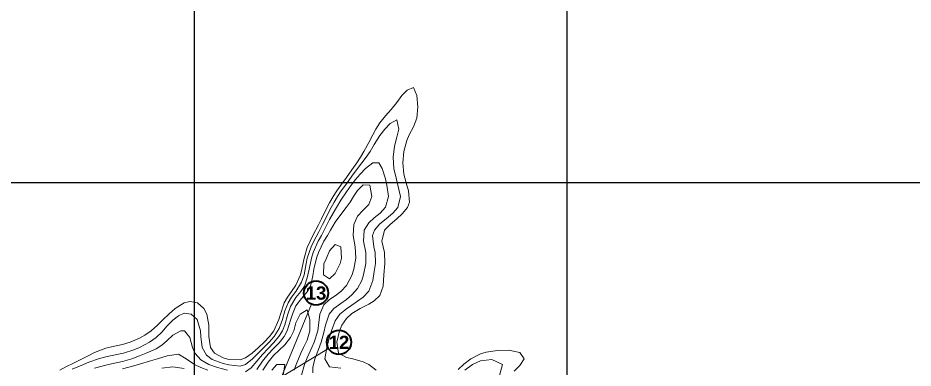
# Model space of a CAD drawing. Header units: metres. Extents: x 360050 to 393690, y 9180000 to 9233950.
# Drawn here: x 369054 to 373854, y 9227006 to 9228881 of the extents above; entities that cross this region are included whole.
import ezdxf
from ezdxf.enums import TextEntityAlignment as Align

# ---------------------------------------------------------------- set-up
doc = ezdxf.new("R2010")
doc.units = ezdxf.units.M
doc.header["$LTSCALE"] = 0.25
doc.layers.add('CUADRICULA', color=9, linetype='CONTINUOUS')
for name, color, linetype, lineweight in [('CURVAS', 9, 'CONTINUOUS', 9), ('CURVAS-MAESTRAS', 8, 'CONTINUOUS', 18), ('LLAMADAS', 30, 'CONTINUOUS', 18), ('TITULOS', 160, 'CONTINUOUS', 35)]:
    doc.layers.add(name, color=color, linetype=linetype, lineweight=lineweight)
doc.styles.add('TITULOS', font='arialbd.ttf')

msp = doc.modelspace()

# ---------------------------------------------------------------- linework, layer by layer
at = {"layer": 'CUADRICULA'}
for p, q in [((370000, 9223300), (370000, 9233550)), ((372000, 9223300), (372000, 9233550)), ((360800, 9228000), (375100, 9228000))]:
    msp.add_line(p, q, dxfattribs=at)
at = {"layer": 'CURVAS'}
for points in [[(370974.7, 9226995), (370935, 9227024.8), (370905, 9227039), (370850.3, 9227055), (370815, 9227063.1), (370773.7, 9227085), (370764.7, 9227145), (370778.8, 9227205), (370790.6, 9227235), (370815, 9227270.8), (370845, 9227297.8), (370889.5, 9227325), (370935, 9227348.7), (370965, 9227366.1), (370995, 9227394.6), (371012, 9227445), (371016.4, 9227505), (371022.2, 9227565), (371019.7, 9227625), (371005.1, 9227685), (371020.3, 9227745), (371049.4, 9227775), (371085, 9227804.6), (371115, 9227832), (371142.3, 9227865), (371154.4, 9227895), (371148.8, 9227955), (371139.2, 9227985), (371123.5, 9228045), (371117.6, 9228105), (371122.6, 9228165), (371138.6, 9228225), (371152.3, 9228255), (371175, 9228297.8), (371192.3, 9228345), (371198.1, 9228405), (371193.5, 9228465), (371175, 9228508.3), (371140.8, 9228495), (371113.3, 9228465), (371085, 9228427.8), (371055, 9228390.7), (371025, 9228356.4), (370995, 9228319.1), (370973.6, 9228285), (370956.8, 9228255), (370935, 9228214.6), (370908.6, 9228165), (370891.1, 9228135), (370870.9, 9228105), (370845, 9228067.8), (370815, 9228025.8), (370785, 9227985.5), (370764.2, 9227955), (370745.1, 9227925), (370725, 9227890.6), (370696.5, 9227835), (370682.1, 9227805), (370665, 9227772.1), (370635.1, 9227715), (370620.3, 9227685), (370605, 9227650.9), (370588.2, 9227595), (370575.9, 9227535), (370569.3, 9227505), (370545, 9227448.9), (370521.4, 9227415), (370499.7, 9227385), (370482.1, 9227355), (370461.2, 9227295), (370452.9, 9227265), (370426.4, 9227205), (370403.4, 9227175), (370375.1, 9227145), (370344, 9227115), (370310.7, 9227085), (370275, 9227059.6), (370245, 9227049.2), (370185, 9227051.7), (370155, 9227060.1), (370108.5, 9227085), (370086.9, 9227115), (370078.5, 9227175), (370078.4, 9227235), (370066.9, 9227295), (370050.6, 9227325), (370016, 9227355), (369975, 9227362), (369944.9, 9227355), (369896.5, 9227325), (369862.6, 9227295), (369832.9, 9227265), (369802.8, 9227235), (369768.3, 9227205), (369735, 9227182.6), (369705, 9227166.7), (369655.1, 9227145), (369615, 9227132.5), (369555, 9227120.1), (369525, 9227112.7), (369465, 9227088.9), (369435, 9227073.7), (369398.8, 9227055), (369345, 9227028.5), (369315, 9227014.1), (369278.6, 9226995)], [(370785, 9227004.9), (370725, 9227011.8), (370699.9, 9227055), (370709.6, 9227115), (370725, 9227170.3), (370735.5, 9227205), (370755, 9227259.3), (370781, 9227295), (370815, 9227322.5), (370845, 9227343), (370875, 9227363.2), (370905.3, 9227385), (370935, 9227417.1), (370956.8, 9227475), (370965, 9227522.3), (370971.2, 9227565), (370969.5, 9227625), (370962.2, 9227655), (370954.7, 9227715), (370965.5, 9227745), (370995, 9227778.1), (371028.6, 9227805), (371064.6, 9227835), (371091, 9227865), (371106.1, 9227925), (371091.5, 9227985), (371083.3, 9228015), (371069.9, 9228075), (371066.3, 9228135), (371072.9, 9228195), (371085, 9228242.8), (371095.9, 9228285), (371085, 9228334.9), (371050.8, 9228315), (371020.9, 9228285), (370995, 9228251.1), (370965, 9228202.8), (370942.2, 9228165), (370921.7, 9228135), (370899, 9228105), (370875, 9228074.4), (370845, 9228033.6), (370815, 9227993.1), (370787.6, 9227955), (370768.5, 9227925), (370750, 9227895), (370725, 9227849.9), (370702.7, 9227805), (370687.5, 9227775), (370665, 9227732), (370640.9, 9227685), (370626.8, 9227655), (370605.8, 9227595), (370599.5, 9227565), (370588.4, 9227505), (370575, 9227466.2), (370545, 9227416.6), (370521.4, 9227385), (370502.6, 9227355), (370485, 9227312.2), (370472.5, 9227265), (370455, 9227217.2), (370428.4, 9227175), (370401.5, 9227145), (370371.9, 9227115), (370342.5, 9227085), (370312.4, 9227055), (370275, 9227025.6), (370245, 9227016.3), (370185, 9227022.4), (370155, 9227029.9), (370095, 9227051.8), (370065, 9227074.9), (370041.8, 9227115), (370035.2, 9227175), (370032.9, 9227205), (370014.6, 9227265), (369983, 9227295), (369945, 9227298.9), (369915, 9227285.5), (369885, 9227262.7), (369855, 9227232.1), (369825, 9227198.6), (369795, 9227169.7), (369759.7, 9227145), (369705, 9227116.5), (369675, 9227103.3), (369619.6, 9227085), (369585, 9227078), (369525, 9227066), (369486.4, 9227055), (369435, 9227036.6), (369405, 9227024.5), (369345, 9226999.4)], [(370635, 9226980.9), (370635, 9227009), (370646.7, 9227055), (370665, 9227104.8), (370679.6, 9227145), (370695, 9227196.7), (370704.1, 9227235), (370723.4, 9227295), (370748.4, 9227325), (370785, 9227351.9), (370815, 9227372.9), (370845, 9227397.6), (370875, 9227431.8), (370898, 9227475), (370907.7, 9227505), (370919.6, 9227565), (370919.1, 9227625), (370907.2, 9227685), (370910.5, 9227745), (370935, 9227783.6), (370965, 9227810.8), (370995.7, 9227835), (371025, 9227867.1), (371041, 9227925), (371032.5, 9227985), (371025, 9228019.6), (371006.9, 9228075), (370989.4, 9228105), (370957, 9228105), (370918.3, 9228075), (370889.4, 9228045), (370864, 9228015), (370840.2, 9227985), (370815, 9227950.4), (370785, 9227904.6), (370761.5, 9227865), (370744.7, 9227835), (370725, 9227801.5), (370695.8, 9227745), (370681, 9227715), (370664.2, 9227685), (370636.7, 9227625), (370627.4, 9227595), (370615.1, 9227535), (370605, 9227488.9), (370590.2, 9227445), (370570.6, 9227415), (370545, 9227383.5), (370515, 9227335.8), (370500.8, 9227295), (370485, 9227237.7), (370472.5, 9227205), (370453.8, 9227175), (370425, 9227141.3), (370395, 9227110.5), (370365, 9227078.2), (370335, 9227042.2), (370305, 9227007.2), (370275, 9226985.5)], [(370755, 9227667.6), (370725, 9227634.3), (370707.9, 9227595), (370695, 9227563.3), (370693.3, 9227505), (370725, 9227484.4), (370755, 9227512.6), (370781.2, 9227565), (370789, 9227595), (370785, 9227654.9), (370755, 9227667.6)], [(370535.6, 9226995), (370545.8, 9227025), (370571, 9227085), (370585.5, 9227115), (370605, 9227155), (370618.6, 9227205), (370620.1, 9227265), (370605, 9227318.1), (370567.3, 9227295), (370545, 9227247.8), (370533.6, 9227205), (370515, 9227169.9), (370485, 9227130.2), (370455, 9227101.6), (370425, 9227073.3), (370395, 9227038.1), (370368.1, 9226995)], [(370176.9, 9226995), (370125, 9227009.5), (370077.3, 9227025), (370035, 9227049.1), (370005, 9227082.9), (369989.3, 9227115), (369975, 9227170), (369947.7, 9227205), (369927.4, 9227205), (369885, 9227181.6), (369855, 9227152.7), (369825, 9227127.9), (369795, 9227109.5), (369741.1, 9227085), (369705, 9227070.4), (369663.9, 9227055), (369615, 9227041.4), (369555, 9227027.9), (369525, 9227020.4), (369465, 9227004.3)], [(371715, 9226989.2), (371745, 9227019), (371769.1, 9227055), (371745, 9227089.9), (371685, 9227100.7), (371625, 9227099.4), (371565, 9227090.6), (371535, 9227081.7), (371483.1, 9227055), (371445, 9227026.6), (371415, 9226997.3)], [(371635.6, 9226965), (371652.5, 9227025), (371595, 9227052), (371535, 9227044.6), (371490.9, 9227025), (371450.3, 9226995)], [(369945, 9227003.5), (369885, 9227012.7), (369825, 9227004.6)], [(370477, 9226965), (370485, 9227024), (370485, 9227025.4), (370441.4, 9227025), (370415.6, 9226995)]]:
    msp.add_lwpolyline(points, dxfattribs=at)
at = {"layer": 'CURVAS-MAESTRAS'}
for points in [[(370575, 9226967.9), (370590.2, 9227025), (370605, 9227059.8), (370630.7, 9227115), (370643.3, 9227145), (370661.3, 9227205), (370666.2, 9227235), (370673.7, 9227295), (370695, 9227344.1), (370725, 9227372.7), (370755, 9227393.2), (370785, 9227415), (370815, 9227447.8), (370845, 9227502.2), (370856, 9227535), (370866.7, 9227595), (370861.9, 9227655), (370852.3, 9227715), (370854.7, 9227775), (370875, 9227820), (370905, 9227851.4), (370935, 9227882.2), (370952.4, 9227925), (370940.2, 9227985), (370905, 9227986.5), (370875, 9227957.7), (370853.6, 9227925), (370835.5, 9227895), (370813.8, 9227865), (370785, 9227827.9), (370755, 9227786.8), (370730, 9227745), (370713.4, 9227715), (370694.9, 9227685), (370665, 9227625.4), (370655.2, 9227595), (370641.4, 9227535), (370635, 9227500.1), (370623.1, 9227445), (370605, 9227413.9), (370575, 9227377.6), (370545, 9227339.8), (370525.5, 9227295), (370515, 9227261.4), (370498.5, 9227205), (370481.8, 9227175), (370455, 9227141.2), (370425, 9227110.6), (370395, 9227079.3), (370365, 9227041.9), (370335, 9226997.3)], [(370071.6, 9226995), (370035, 9227008), (369999.9, 9227025), (369956.7, 9227055), (369915, 9227080.1), (369855, 9227071.9), (369802.8, 9227055), (369765, 9227044.6), (369705, 9227026.4), (369675, 9227016.9), (369615, 9227001.1)]]:
    msp.add_lwpolyline(points, dxfattribs=at)
at = {"layer": 'LLAMADAS'}
for p, q in [((370408.2, 9226816.1), (370627.9, 9227347.5)), ((370226.6, 9226814.6), (370719.8, 9227110.1))]:
    msp.add_line(p, q, dxfattribs=at)
at = {"layer": 'TITULOS'}
for centre in [(370652.7, 9227407.6), (370775.6, 9227143.5)]:
    msp.add_circle(centre, 65, dxfattribs=at)

# ---------------------------------------------------------------- texts
at = {"layer": 'TITULOS', "style": 'TITULOS'}
for s, p in [('13', (370652.7, 9227407.6)), ('12', (370775.6, 9227143.5))]:
    msp.add_text(s, height=70.88, dxfattribs=at).set_placement(p, align=Align.MIDDLE_CENTER)

doc.saveas('drawing.dxf')
